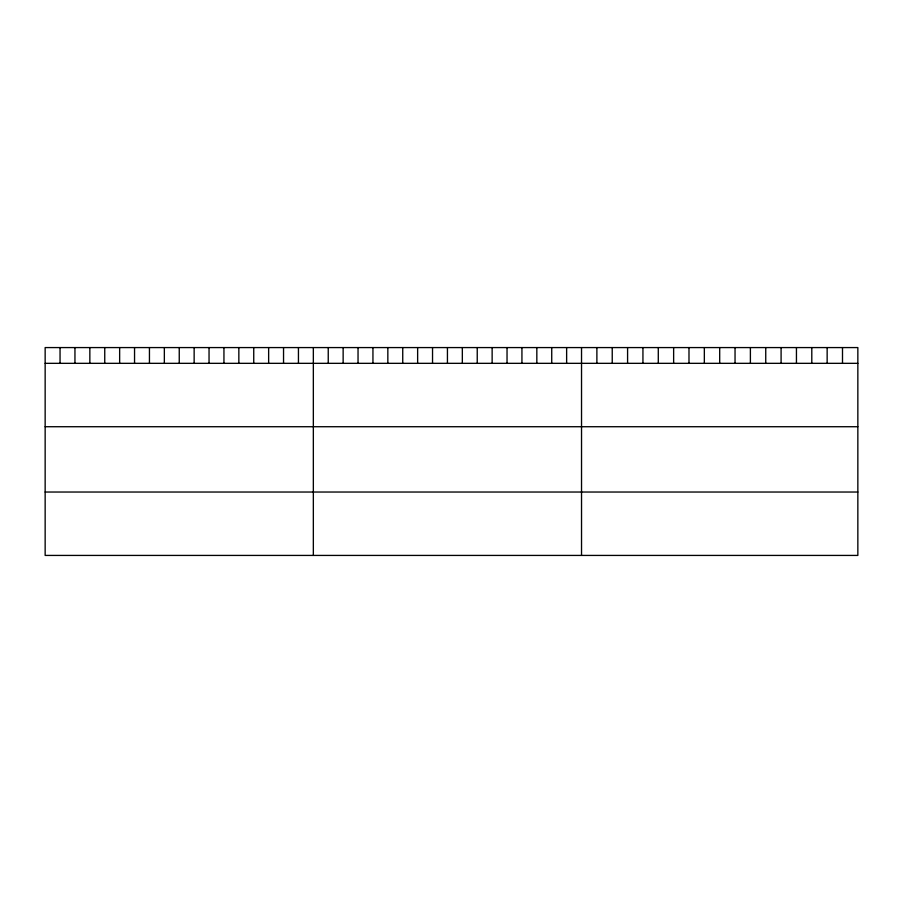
<?xml version="1.0" encoding="UTF-8"?>
<svg xmlns="http://www.w3.org/2000/svg" width="903" height="903" viewBox="0 0 903 903"><rect width="100%" height="100%" fill="white"/><g stroke="black" fill="none" stroke-linecap="round" stroke-linejoin="round"><path stroke-width="1.35" d="M857.85 363.333L857.85 555.424L45.15 555.424L45.15 347.576L857.85 347.576L857.85 363.333L45.15 363.333M45.15 426.724L857.85 426.724M45.15 492.033L857.85 492.033M842.499 347.576L842.499 363.333M827.148 347.576L827.148 363.333M811.797 347.576L811.797 363.333M796.446 347.576L796.446 363.333M781.095 347.576L781.095 363.333M765.744 347.576L765.744 363.333M750.393 347.576L750.393 363.333M735.042 347.576L735.042 363.333M719.691 347.576L719.691 363.333M704.34 347.576L704.34 363.333M688.989 347.576L688.989 363.333M673.638 347.576L673.638 363.333M658.287 347.576L658.287 363.333M642.936 347.576L642.936 363.333M627.585 347.576L627.585 363.333M612.234 347.576L612.234 363.333M596.883 347.576L596.883 363.333M581.532 347.576L581.532 555.424M566.632 347.576L566.632 363.333M551.733 347.576L551.733 363.333M536.833 347.576L536.833 363.333M521.934 347.576L521.934 363.333M507.034 347.576L507.034 363.333M492.135 347.576L492.135 363.333M477.236 347.576L477.236 363.333M462.336 347.576L462.336 363.333M447.436 347.576L447.436 363.333M432.537 347.576L432.537 363.333M417.637 347.576L417.637 363.333M402.738 347.576L402.738 363.333M387.839 347.576L387.839 363.333M372.939 347.576L372.939 363.333M358.039 347.576L358.039 363.333M343.14 347.576L343.14 363.333M328.24 347.576L328.24 363.333M313.341 347.576L313.341 555.424M298.441 347.576L298.441 363.333M283.542 347.576L283.542 363.333M268.642 347.576L268.642 363.333M253.743 347.576L253.743 363.333M238.843 347.576L238.843 363.333M223.944 347.576L223.944 363.333M209.044 347.576L209.044 363.333M194.145 347.576L194.145 363.333M179.245 347.576L179.245 363.333M164.346 347.576L164.346 363.333M149.446 347.576L149.446 363.333M134.547 347.576L134.547 363.333M119.647 347.576L119.647 363.333M104.748 347.576L104.748 363.333M89.848 347.576L89.848 363.333M74.949 347.576L74.949 363.333M60.05 347.576L60.05 363.333"/></g></svg>
